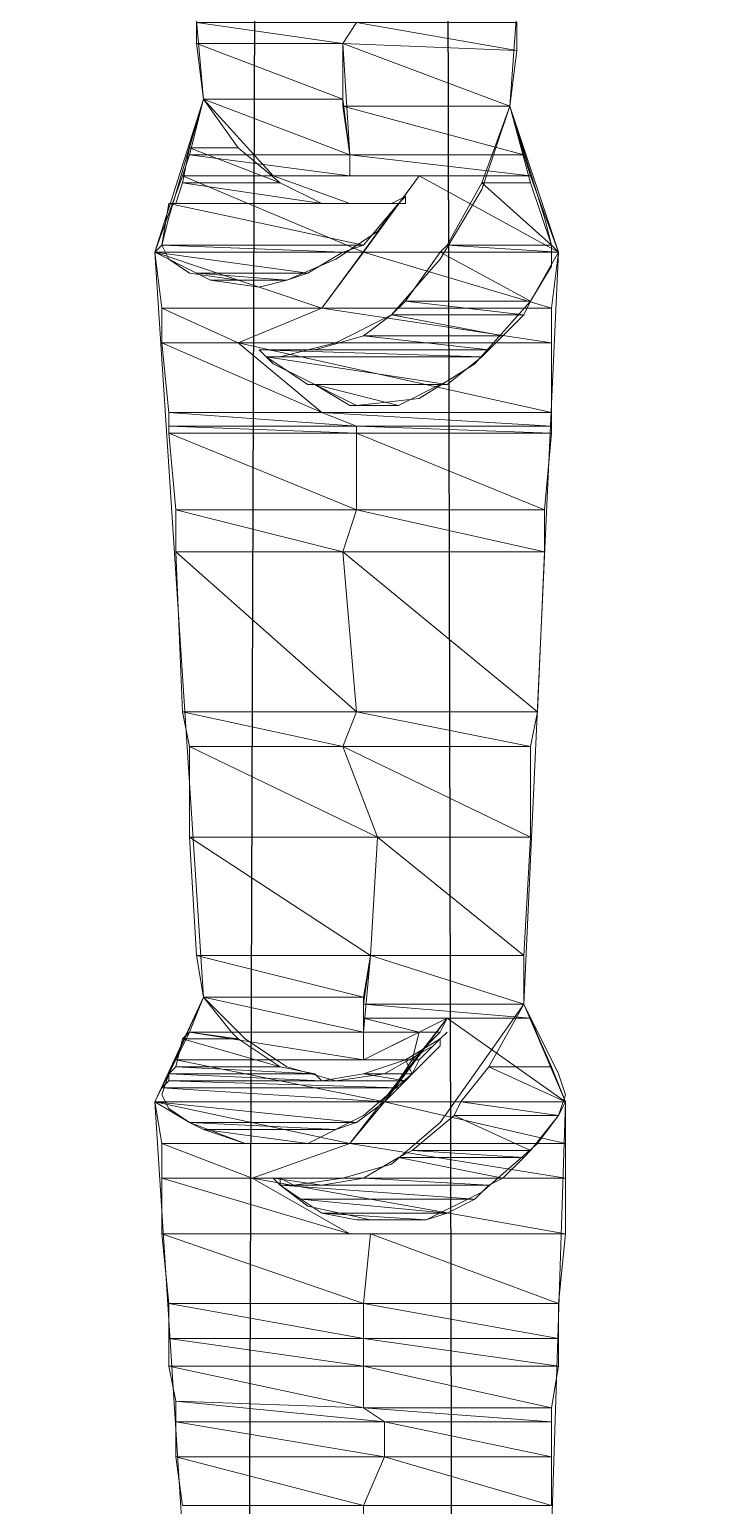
# Model space of a CAD drawing. Header units: inches. Extents: x 11 to 850, y 10 to 598.
# Drawn here: x 381.05 to 387.56, y 477.5 to 491.29 of the extents above; entities that cross this region are included whole.
import ezdxf

# ---------------------------------------------------------------- set-up
doc = ezdxf.new("R2010")
doc.units = ezdxf.units.IN
doc.header["$MEASUREMENT"] = 0
doc.layers.add('PDF_Geometry', color=7, linetype='Continuous')

msp = doc.modelspace()

# ---------------------------------------------------------------- linework, layer by layer
at = {"layer": 'PDF_Geometry', "color": 6, "lineweight": 25}
for points in [[(383.458, 581.037), (383.068, 465.664)], [(384.759, 581.037), (385.019, 465.664)]]:
    msp.add_lwpolyline(points, dxfattribs=at)
at = {"layer": 'PDF_Geometry', "color": 12, "lineweight": 20, "true_color": 0xdd0000}
for points in [[(385.865, 494.995), (385.54, 490.572), (385.995, 489.207), (385.67, 482.183), (386.06, 481.272), (385.93, 477.24), (386.255, 476.395), (386.06, 472.492), (386.45, 471.582), (386.385, 467.159), (386.905, 464.623), (387.295, 462.997), (387.556, 462.282), (381.052, 462.217)], [(384.174, 477.11), (384.174, 477.5), (384.369, 477.955), (384.369, 478.281), (384.174, 478.411), (384.174, 478.801), (384.174, 479.061), (384.174, 479.386), (384.239, 480.037), (384.044, 480.037), (383.133, 480.557), (384.044, 480.882), (384.954, 482.053), (384.174, 481.662), (384.174, 481.923), (384.239, 482.638), (384.304, 483.744), (383.979, 484.589), (384.109, 484.914), (383.979, 486.41), (384.109, 486.8), (384.109, 487.516), (384.109, 487.581), (383.784, 487.711), (383.003, 488.361), (383.784, 488.686), (384.694, 489.922), (384.044, 489.922), (384.044, 490.117), (383.979, 491.158), (384.109, 491.353)]]:
    msp.add_lwpolyline(points, dxfattribs=at)
at = {"layer": 'PDF_Geometry', "color": 172, "lineweight": 20, "true_color": 0x0000dd}
for points in [[(382.288, 494.995), (382.678, 490.637), (382.223, 489.207), (382.678, 482.248), (382.223, 481.272), (382.483, 477.24)], [(384.174, 477.11), (384.174, 477.5), (384.369, 477.955), (384.369, 478.281), (384.174, 478.411), (384.174, 478.801), (384.174, 479.061), (384.174, 479.386), (384.239, 480.037), (384.044, 480.037), (383.133, 480.557), (384.044, 480.882), (384.954, 482.053), (384.174, 481.662), (384.174, 481.923), (384.239, 482.638), (384.304, 483.744), (383.979, 484.589), (384.109, 484.914), (383.979, 486.41), (384.109, 486.8), (384.109, 487.516), (384.109, 487.581), (383.784, 487.711), (383.003, 488.361), (383.784, 488.686), (384.694, 489.922), (384.044, 489.922), (384.044, 490.117), (383.979, 491.158), (384.109, 491.353)]]:
    msp.add_lwpolyline(points, dxfattribs=at)
at = {"layer": 'PDF_Geometry', "color": 132, "lineweight": 20, "true_color": 0x00b8b8}
for points in [[(382.288, 494.995), (382.678, 490.637), (382.223, 489.207), (382.678, 482.248), (382.223, 481.272), (382.483, 477.24)], [(384.174, 477.11), (384.174, 477.5), (384.369, 477.955), (384.369, 478.281), (384.174, 478.411), (384.174, 478.801), (384.174, 479.061), (384.174, 479.386), (384.239, 480.037), (384.044, 480.037), (383.133, 480.557), (384.044, 480.882), (384.954, 482.053), (384.174, 481.662), (384.174, 481.923), (384.239, 482.638), (384.304, 483.744), (383.979, 484.589), (384.109, 484.914), (383.979, 486.41), (384.109, 486.8), (384.109, 487.516), (384.109, 487.581), (383.784, 487.711), (383.003, 488.361), (383.784, 488.686), (384.694, 489.922), (384.044, 489.922), (384.044, 490.117), (383.979, 491.158), (384.109, 491.353)]]:
    msp.add_lwpolyline(points, dxfattribs=at)
at = {"layer": 'PDF_Geometry', "color": 132, "lineweight": 0, "true_color": 0x00b8b8}
for points in [[(382.613, 491.158), (383.979, 491.158), (382.613, 491.353), (382.613, 491.158)], [(383.979, 491.158), (382.613, 491.353), (384.109, 491.353), (383.979, 491.158)], [(382.678, 490.637), (383.979, 490.637), (382.613, 491.158), (382.678, 490.637)], [(383.979, 490.637), (382.613, 491.158), (383.979, 491.158), (383.979, 490.637)], [(382.548, 490.117), (384.044, 490.117), (382.678, 490.637), (382.548, 490.117)], [(384.044, 490.117), (382.678, 490.637), (383.979, 490.637), (384.044, 490.117)], [(382.483, 489.922), (384.044, 489.922), (382.548, 490.117), (382.483, 489.922)], [(384.044, 489.922), (382.548, 490.117), (384.044, 490.117), (384.044, 489.922)], [(382.223, 489.207), (384.174, 489.207), (382.483, 489.922), (382.223, 489.207)], [(384.044, 489.922), (384.044, 489.922), (382.483, 489.922), (384.044, 489.922)], [(384.044, 489.922), (382.483, 489.922), (384.044, 489.922)], [(384.174, 489.207), (382.483, 489.922), (384.694, 489.922), (384.174, 489.207)], [(384.694, 489.922), (384.044, 489.922), (384.044, 489.922), (384.694, 489.922)], [(382.288, 488.686), (383.784, 488.686), (382.223, 489.207), (382.288, 488.686)], [(383.784, 488.686), (382.223, 489.207), (384.174, 489.207), (383.784, 488.686)], [(382.288, 488.361), (383.003, 488.361), (382.288, 488.686), (382.288, 488.361)], [(383.003, 488.361), (382.288, 488.686), (383.784, 488.686), (383.003, 488.361)], [(382.353, 487.711), (383.784, 487.711), (382.288, 488.361), (382.353, 487.711)], [(383.784, 487.711), (382.288, 488.361), (383.003, 488.361), (383.784, 487.711)], [(382.353, 487.581), (384.109, 487.581), (382.353, 487.711), (382.353, 487.581)], [(384.109, 487.581), (382.353, 487.711), (383.784, 487.711), (384.109, 487.581)], [(382.353, 487.516), (384.109, 487.516), (382.353, 487.581), (382.353, 487.516)], [(384.109, 487.516), (382.353, 487.581), (384.109, 487.581), (384.109, 487.516)], [(382.418, 486.8), (384.109, 486.8), (382.353, 487.516), (382.418, 486.8)], [(384.109, 486.8), (382.353, 487.516), (384.109, 487.516), (384.109, 486.8)], [(382.418, 486.41), (383.979, 486.41), (382.418, 486.8), (382.418, 486.41)], [(383.979, 486.41), (382.418, 486.8), (384.109, 486.8), (383.979, 486.41)], [(382.483, 484.914), (384.109, 484.914), (382.418, 486.41), (382.483, 484.914)], [(384.109, 484.914), (382.418, 486.41), (383.979, 486.41), (384.109, 484.914)], [(382.548, 484.589), (383.979, 484.589), (382.483, 484.914), (382.548, 484.589)], [(383.979, 484.589), (382.483, 484.914), (384.109, 484.914), (383.979, 484.589)], [(382.548, 483.744), (384.304, 483.744), (382.548, 484.589), (382.548, 483.744)], [(384.304, 483.744), (382.548, 484.589), (383.979, 484.589), (384.304, 483.744)], [(382.613, 482.638), (384.239, 482.638), (382.548, 483.744), (382.613, 482.638)], [(384.239, 482.638), (382.548, 483.744), (384.304, 483.744), (384.239, 482.638)], [(382.678, 482.248), (384.174, 482.248), (382.613, 482.638), (382.678, 482.248)], [(384.174, 482.248), (382.613, 482.638), (384.239, 482.638), (384.174, 482.248)], [(382.548, 481.923), (384.174, 481.923), (382.678, 482.248), (382.548, 481.923)], [(384.174, 481.923), (382.678, 482.248), (384.174, 482.248), (384.174, 481.923)], [(384.954, 482.053), (384.694, 481.923), (384.889, 481.923), (384.954, 482.053)], [(382.418, 481.662), (384.174, 481.662), (382.548, 481.923), (382.418, 481.662)], [(384.174, 481.662), (382.548, 481.923), (384.174, 481.923), (384.174, 481.662)], [(384.174, 481.662), (384.629, 481.662), (384.694, 481.923), (384.174, 481.662)], [(384.629, 481.662), (384.694, 481.923), (384.889, 481.923), (384.629, 481.662)], [(382.223, 481.272), (384.369, 481.272), (382.418, 481.662), (382.223, 481.272)], [(384.369, 481.272), (382.418, 481.662), (384.629, 481.662), (384.369, 481.272)], [(382.288, 480.882), (384.044, 480.882), (382.223, 481.272), (382.288, 480.882)], [(384.044, 480.882), (382.223, 481.272), (384.369, 481.272), (384.044, 480.882)], [(382.288, 480.557), (383.133, 480.557), (382.288, 480.882), (382.288, 480.557)], [(383.133, 480.557), (382.288, 480.882), (384.044, 480.882), (383.133, 480.557)], [(382.288, 480.037), (384.044, 480.037), (382.288, 480.557), (382.288, 480.037)], [(384.044, 480.037), (382.288, 480.557), (383.133, 480.557), (384.044, 480.037)], [(384.044, 480.037), (384.044, 480.037), (382.288, 480.037), (384.044, 480.037)], [(384.044, 480.037), (382.288, 480.037), (384.044, 480.037)], [(382.353, 479.386), (384.174, 479.386), (382.288, 480.037), (382.353, 479.386)], [(384.174, 479.386), (382.288, 480.037), (384.239, 480.037), (384.174, 479.386)], [(384.239, 480.037), (384.044, 480.037), (384.044, 480.037), (384.239, 480.037)], [(382.353, 479.061), (384.174, 479.061), (382.353, 479.386), (382.353, 479.061)], [(384.174, 479.061), (382.353, 479.386), (384.174, 479.386), (384.174, 479.061)], [(382.353, 478.801), (384.174, 478.801), (382.353, 479.061), (382.353, 478.801)], [(384.174, 478.801), (382.353, 479.061), (384.174, 479.061), (384.174, 478.801)], [(382.418, 478.476), (384.174, 478.411), (382.353, 478.801), (382.418, 478.476)], [(384.174, 478.411), (382.353, 478.801), (384.174, 478.801), (384.174, 478.411)], [(382.418, 478.281), (384.369, 478.281), (382.418, 478.476), (382.418, 478.281)], [(384.369, 478.281), (382.418, 478.476), (384.174, 478.411), (384.369, 478.281)], [(382.418, 477.955), (384.369, 477.955), (382.418, 478.281), (382.418, 477.955)], [(384.369, 477.955), (382.418, 478.281), (384.369, 478.281), (384.369, 477.955)], [(382.483, 477.5), (384.174, 477.5), (382.418, 477.955), (382.483, 477.5)], [(384.174, 477.5), (382.418, 477.955), (384.369, 477.955), (384.174, 477.5)]]:
    msp.add_lwpolyline(points, dxfattribs=at)
at = {"layer": 'PDF_Geometry', "color": 12, "lineweight": 0, "true_color": 0xdd0000}
for points in [[(383.979, 491.158), (385.605, 491.093), (384.109, 491.353), (383.979, 491.158)], [(385.605, 491.093), (384.109, 491.353), (385.605, 491.353), (385.605, 491.093)], [(383.979, 490.572), (385.539, 490.572), (383.979, 491.158), (383.979, 490.572)], [(385.539, 490.572), (383.979, 491.158), (385.605, 491.093), (385.539, 490.572)], [(384.044, 490.117), (385.67, 490.117), (383.979, 490.572), (384.044, 490.117)], [(385.67, 490.117), (383.979, 490.572), (385.54, 490.572), (385.67, 490.117)], [(384.044, 489.922), (385.735, 489.922), (384.044, 490.117), (384.044, 489.922)], [(385.735, 489.922), (384.044, 490.117), (385.67, 490.117), (385.735, 489.922)], [(384.044, 489.922), (384.694, 489.922), (384.694, 489.922), (384.044, 489.922)], [(384.174, 489.207), (385.995, 489.207), (384.694, 489.922), (384.174, 489.207)], [(385.995, 489.207), (384.694, 489.922), (385.735, 489.922), (385.995, 489.207)], [(383.784, 488.686), (385.93, 488.686), (384.174, 489.207), (383.784, 488.686)], [(385.93, 488.686), (384.174, 489.207), (385.995, 489.207), (385.93, 488.686)], [(383.003, 488.361), (385.93, 488.361), (383.784, 488.686), (383.003, 488.361)], [(385.93, 488.361), (383.784, 488.686), (385.93, 488.686), (385.93, 488.361)], [(383.784, 487.711), (385.93, 487.711), (383.003, 488.361), (383.784, 487.711)], [(385.93, 487.711), (383.003, 488.361), (385.93, 488.361), (385.93, 487.711)], [(384.109, 487.581), (385.93, 487.581), (383.784, 487.711), (384.109, 487.581)], [(385.93, 487.581), (383.784, 487.711), (385.93, 487.711), (385.93, 487.581)], [(384.109, 487.516), (385.93, 487.516), (384.109, 487.581), (384.109, 487.516)], [(385.93, 487.516), (384.109, 487.581), (385.93, 487.581), (385.93, 487.516)], [(384.109, 486.8), (385.865, 486.8), (384.109, 487.516), (384.109, 486.8)], [(385.865, 486.8), (384.109, 487.516), (385.93, 487.516), (385.865, 486.8)], [(383.979, 486.41), (385.865, 486.41), (384.109, 486.8), (383.979, 486.41)], [(385.865, 486.41), (384.109, 486.8), (385.865, 486.8), (385.865, 486.41)], [(384.109, 484.914), (385.8, 484.914), (383.979, 486.41), (384.109, 484.914)], [(385.8, 484.914), (383.979, 486.41), (385.865, 486.41), (385.8, 484.914)], [(383.979, 484.589), (385.735, 484.589), (384.109, 484.914), (383.979, 484.589)], [(385.735, 484.589), (384.109, 484.914), (385.8, 484.914), (385.735, 484.589)], [(384.304, 483.744), (385.735, 483.744), (383.979, 484.589), (384.304, 483.744)], [(385.735, 483.744), (383.979, 484.589), (385.735, 484.589), (385.735, 483.744)], [(384.239, 482.638), (385.67, 482.638), (384.304, 483.744), (384.239, 482.638)], [(385.67, 482.638), (384.304, 483.744), (385.735, 483.744), (385.67, 482.638)], [(384.174, 482.183), (385.67, 482.183), (384.239, 482.638), (384.174, 482.183)], [(385.67, 482.183), (384.239, 482.638), (385.67, 482.638), (385.67, 482.183)], [(384.174, 482.053), (385.735, 482.053), (384.174, 482.183), (384.174, 482.053)], [(385.735, 482.053), (384.174, 482.183), (385.67, 482.183), (385.735, 482.053)], [(384.174, 482.053), (384.174, 481.923), (384.694, 481.923), (384.174, 482.053)], [(384.174, 482.053), (384.954, 482.053), (384.694, 481.923), (384.174, 482.053)], [(384.369, 481.272), (386.06, 481.272), (384.954, 482.053), (384.369, 481.272)], [(386.06, 481.272), (384.954, 482.053), (385.735, 482.053), (386.06, 481.272)], [(384.174, 481.923), (384.694, 481.923), (384.174, 481.662), (384.174, 481.923)], [(384.044, 480.882), (386.06, 480.882), (384.369, 481.272), (384.044, 480.882)], [(386.06, 480.882), (384.369, 481.272), (386.06, 481.272), (386.06, 480.882)], [(383.133, 480.557), (386.06, 480.557), (384.044, 480.882), (383.133, 480.557)], [(386.06, 480.557), (384.044, 480.882), (386.06, 480.882), (386.06, 480.557)], [(384.044, 480.037), (386.06, 480.037), (383.133, 480.557), (384.044, 480.037)], [(386.06, 480.037), (383.133, 480.557), (386.06, 480.557), (386.06, 480.037)], [(384.044, 480.037), (384.239, 480.037), (384.239, 480.037), (384.044, 480.037)], [(384.174, 479.386), (385.995, 479.386), (384.239, 480.037), (384.174, 479.386)], [(385.995, 479.386), (384.239, 480.037), (386.06, 480.037), (385.995, 479.386)], [(384.174, 479.061), (385.995, 479.061), (384.174, 479.386), (384.174, 479.061)], [(385.995, 479.061), (384.174, 479.386), (385.995, 479.386), (385.995, 479.061)], [(384.174, 478.801), (385.995, 478.801), (384.174, 479.061), (384.174, 478.801)], [(385.995, 478.801), (384.174, 479.061), (385.995, 479.061), (385.995, 478.801)], [(384.174, 478.411), (385.93, 478.411), (384.174, 478.801), (384.174, 478.411)], [(385.93, 478.411), (384.174, 478.801), (385.995, 478.801), (385.93, 478.411)], [(384.369, 478.281), (385.93, 478.281), (384.174, 478.411), (384.369, 478.281)], [(385.93, 478.281), (384.174, 478.411), (385.93, 478.411), (385.93, 478.281)], [(384.369, 477.955), (385.93, 477.955), (384.369, 478.281), (384.369, 477.955)], [(385.93, 477.955), (384.369, 478.281), (385.93, 478.281), (385.93, 477.955)], [(384.174, 477.5), (385.93, 477.5), (384.369, 477.955), (384.174, 477.5)], [(385.93, 477.5), (384.369, 477.955), (385.93, 477.955), (385.93, 477.5)]]:
    msp.add_lwpolyline(points, dxfattribs=at)
at = {"layer": 'PDF_Geometry', "color": 252, "lineweight": 20, "true_color": 0x989898}
for points in [[(382.678, 490.637), (383.328, 489.922), (384.044, 489.662), (384.434, 489.662), (384.564, 489.727), (384.499, 489.662), (384.304, 489.402), (383.914, 489.142), (383.458, 488.946), (383.003, 488.946), (382.548, 489.011), (382.353, 489.142), (382.288, 489.272), (382.353, 489.532), (382.678, 490.637)], [(382.678, 482.248), (383.068, 481.858), (383.458, 481.597), (383.914, 481.467), (384.369, 481.532), (384.824, 481.793), (384.889, 481.858), (384.889, 481.793), (384.629, 481.532), (384.174, 481.142), (383.653, 480.882), (383.068, 480.882), (382.548, 481.077), (382.353, 481.207), (382.288, 481.337), (382.353, 481.532), (382.678, 482.248)]]:
    msp.add_lwpolyline(points, dxfattribs=at)
at = {"layer": 'PDF_Geometry', "color": 252, "lineweight": 0, "true_color": 0x989898}
for points in [[(382.678, 490.637), (382.548, 490.182), (383.003, 490.182), (382.678, 490.637)], [(382.483, 489.857), (383.393, 489.857), (382.548, 490.182), (382.483, 489.857)], [(383.393, 489.857), (382.548, 490.182), (383.003, 490.182), (383.393, 489.857)], [(382.418, 489.662), (383.784, 489.662), (382.483, 489.857), (382.418, 489.662)], [(383.784, 489.662), (382.483, 489.857), (383.393, 489.857), (383.784, 489.662)], [(382.288, 489.272), (384.174, 489.272), (382.353, 489.662), (382.288, 489.272)], [(382.353, 489.662), (384.174, 489.662), (382.418, 489.662), (382.353, 489.662)], [(384.174, 489.272), (382.353, 489.662), (384.499, 489.662), (384.174, 489.272)], [(384.174, 489.662), (382.418, 489.662), (383.784, 489.662), (384.174, 489.662)], [(384.499, 489.662), (384.174, 489.662), (384.174, 489.662), (384.499, 489.662)], [(384.564, 489.727), (384.499, 489.662), (384.564, 489.662), (384.564, 489.727)], [(384.499, 489.662), (384.564, 489.662), (384.564, 489.662), (384.499, 489.662)], [(382.223, 489.207), (383.979, 489.207), (382.288, 489.272), (382.223, 489.207)], [(382.613, 489.011), (383.653, 489.011), (382.223, 489.207), (382.613, 489.011)], [(383.653, 489.011), (382.223, 489.207), (383.979, 489.207), (383.653, 489.011)], [(383.979, 489.207), (382.288, 489.272), (384.174, 489.272), (383.979, 489.207)], [(382.613, 489.011), (382.743, 488.946), (383.458, 488.946), (382.613, 489.011)], [(382.613, 489.011), (383.653, 489.011), (383.458, 488.946), (382.613, 489.011)], [(382.743, 488.946), (383.458, 488.946), (383.198, 488.881), (382.743, 488.946)], [(382.678, 482.248), (382.548, 481.923), (382.938, 481.923), (382.678, 482.248)], [(382.483, 481.858), (383.003, 481.858), (382.548, 481.923), (382.483, 481.858)], [(383.003, 481.858), (382.548, 481.923), (382.938, 481.923), (383.003, 481.858)], [(384.954, 481.923), (384.889, 481.858), (384.889, 481.858), (384.954, 481.923)], [(382.418, 481.597), (383.393, 481.597), (382.483, 481.858), (382.418, 481.597)], [(383.393, 481.597), (382.483, 481.858), (383.003, 481.858), (383.393, 481.597)], [(384.564, 481.662), (384.694, 481.662), (384.889, 481.858), (384.564, 481.662)], [(384.694, 481.662), (384.889, 481.858), (384.694, 481.662)], [(384.174, 481.532), (384.629, 481.532), (384.564, 481.662), (384.174, 481.532)], [(384.629, 481.532), (384.564, 481.662), (384.694, 481.662), (384.629, 481.532)], [(382.288, 481.402), (384.499, 481.402), (382.353, 481.467), (382.288, 481.402)], [(382.353, 481.532), (383.719, 481.532), (382.418, 481.597), (382.353, 481.532)], [(382.353, 481.467), (383.784, 481.467), (382.353, 481.532), (382.353, 481.467)], [(383.784, 481.467), (382.353, 481.532), (383.719, 481.532), (383.784, 481.467)], [(384.499, 481.402), (382.353, 481.467), (384.564, 481.467), (384.499, 481.402)], [(383.719, 481.532), (382.418, 481.597), (383.393, 481.597), (383.719, 481.532)], [(383.784, 481.467), (384.564, 481.467), (384.174, 481.532), (383.784, 481.467)], [(384.564, 481.467), (384.174, 481.532), (384.629, 481.532), (384.564, 481.467)], [(382.223, 481.272), (384.369, 481.272), (382.288, 481.402), (382.223, 481.272)], [(384.369, 481.272), (382.288, 481.402), (384.499, 481.402), (384.369, 481.272)], [(382.548, 481.077), (384.109, 481.077), (382.223, 481.272), (382.548, 481.077)], [(384.109, 481.077), (382.223, 481.272), (384.369, 481.272), (384.109, 481.077)], [(382.678, 481.012), (383.914, 481.012), (382.548, 481.077), (382.678, 481.012)], [(383.914, 481.012), (382.548, 481.077), (384.109, 481.077), (383.914, 481.012)], [(382.678, 481.012), (383.068, 480.882), (383.653, 480.882), (382.678, 481.012)], [(382.678, 481.012), (383.914, 481.012), (383.653, 480.882), (382.678, 481.012)], [(383.068, 480.882), (383.653, 480.882), (383.133, 480.882), (383.068, 480.882)]]:
    msp.add_lwpolyline(points, dxfattribs=at)
at = {"layer": 'PDF_Geometry', "color": 9, "lineweight": 20, "true_color": 0xbababa}
for points in [[(385.54, 490.572), (385.279, 489.792), (384.889, 489.142), (384.434, 488.621), (383.914, 488.361), (383.393, 488.231), (383.263, 488.231), (383.328, 488.166), (383.588, 488.036), (384.109, 487.776), (384.694, 487.841), (385.214, 488.166), (385.735, 488.751), (385.93, 489.076), (385.93, 489.272), (385.865, 489.532), (385.54, 490.572)], [(385.67, 482.183), (384.889, 481.077), (384.434, 480.687), (383.979, 480.557), (383.523, 480.492), (383.393, 480.557), (383.393, 480.492), (383.653, 480.297), (384.239, 480.167), (384.759, 480.167), (385.279, 480.427), (385.8, 480.882), (385.995, 481.142), (386.06, 481.337), (385.995, 481.532), (385.67, 482.183)]]:
    msp.add_lwpolyline(points, dxfattribs=at)
at = {"layer": 'PDF_Geometry', "color": 9, "lineweight": 0, "true_color": 0xbababa}
for points in [[(385.54, 490.572), (385.279, 489.857), (385.735, 489.857), (385.54, 490.572)], [(384.954, 489.272), (385.93, 489.272), (385.279, 489.857), (384.954, 489.272)], [(385.93, 489.272), (385.279, 489.857), (385.735, 489.857), (385.93, 489.272)], [(384.564, 488.751), (385.735, 488.751), (384.889, 489.207), (384.564, 488.751)], [(384.889, 489.207), (385.995, 489.207), (384.954, 489.272), (384.889, 489.207)], [(385.735, 488.751), (384.889, 489.207), (385.995, 489.207), (385.735, 488.751)], [(385.995, 489.207), (384.954, 489.272), (385.93, 489.272), (385.995, 489.207)], [(384.434, 488.621), (385.67, 488.621), (384.564, 488.751), (384.434, 488.621)], [(385.67, 488.621), (384.564, 488.751), (385.735, 488.751), (385.67, 488.621)], [(384.174, 488.426), (385.474, 488.426), (384.434, 488.621), (384.174, 488.426)], [(385.474, 488.426), (384.434, 488.621), (385.67, 488.621), (385.474, 488.426)], [(383.718, 488.296), (385.344, 488.296), (384.174, 488.426), (383.718, 488.296)], [(385.344, 488.296), (384.174, 488.426), (385.474, 488.426), (385.344, 488.296)], [(383.198, 488.296), (383.718, 488.296), (385.344, 488.296), (383.198, 488.296)], [(383.263, 488.231), (385.279, 488.231), (383.198, 488.296), (383.263, 488.231)], [(385.279, 488.231), (383.198, 488.296), (385.344, 488.296), (385.279, 488.231)], [(383.653, 487.971), (384.954, 487.971), (383.263, 488.231), (383.653, 487.971)], [(384.954, 487.971), (383.263, 488.231), (385.279, 488.231), (384.954, 487.971)], [(383.719, 488.296), (385.344, 488.296), (385.344, 488.296), (383.719, 488.296)], [(383.719, 487.971), (384.889, 487.971), (383.653, 487.971), (383.719, 487.971)], [(384.889, 487.971), (383.653, 487.971), (384.954, 487.971), (384.889, 487.971)], [(384.499, 487.776), (384.044, 487.776), (383.719, 487.971), (384.499, 487.776)], [(383.719, 487.971), (384.889, 487.971), (384.499, 487.776), (383.719, 487.971)], [(384.499, 487.776), (384.499, 487.776), (384.044, 487.776), (384.499, 487.776)], [(385.67, 482.183), (385.344, 481.597), (385.93, 481.597), (385.67, 482.183)], [(385.084, 481.272), (386.06, 481.272), (385.344, 481.597), (385.084, 481.272)], [(386.06, 481.272), (385.344, 481.597), (385.93, 481.597), (386.06, 481.272)], [(385.019, 481.142), (385.995, 481.142), (385.084, 481.272), (385.019, 481.142)], [(385.995, 481.142), (385.084, 481.272), (386.06, 481.272), (385.995, 481.142)], [(384.629, 480.817), (385.735, 480.817), (385.019, 481.142), (384.629, 480.817)], [(385.735, 480.817), (385.019, 481.142), (385.995, 481.142), (385.735, 480.817)], [(384.499, 480.752), (385.67, 480.752), (384.629, 480.817), (384.499, 480.752)], [(385.67, 480.752), (384.629, 480.817), (385.735, 480.817), (385.67, 480.752)], [(384.174, 480.557), (385.474, 480.557), (384.499, 480.752), (384.174, 480.557)], [(385.474, 480.557), (384.499, 480.752), (385.67, 480.752), (385.474, 480.557)], [(383.328, 480.557), (383.393, 480.492), (383.784, 480.492), (383.328, 480.557)], [(383.784, 480.492), (385.344, 480.492), (384.174, 480.557), (383.784, 480.492)], [(385.344, 480.492), (384.174, 480.557), (385.474, 480.557), (385.344, 480.492)], [(383.588, 480.362), (385.214, 480.362), (383.393, 480.492), (383.588, 480.362)], [(385.214, 480.362), (383.393, 480.492), (385.344, 480.492), (385.214, 480.362)], [(383.784, 480.232), (384.954, 480.232), (383.588, 480.362), (383.784, 480.232)], [(384.954, 480.232), (383.588, 480.362), (385.214, 480.362), (384.954, 480.232)], [(383.784, 480.232), (384.109, 480.167), (384.759, 480.167), (383.784, 480.232)], [(383.784, 480.232), (384.954, 480.232), (384.759, 480.167), (383.784, 480.232)], [(384.109, 480.167), (384.759, 480.167), (384.304, 480.167), (384.109, 480.167)]]:
    msp.add_lwpolyline(points, dxfattribs=at)

doc.saveas('drawing.dxf')
